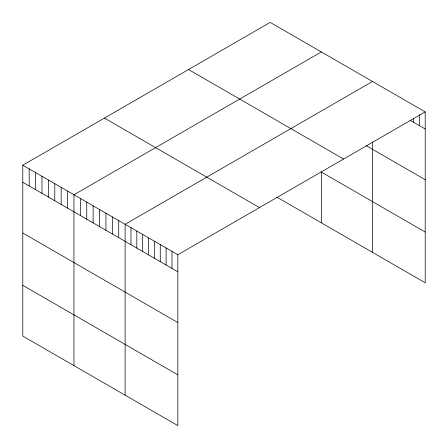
<?xml version="1.0" encoding="UTF-8"?>
<svg xmlns="http://www.w3.org/2000/svg" width="448" height="448" viewBox="0 0 448 448"><rect width="100%" height="100%" fill="white"/><g stroke="black" fill="none" stroke-linecap="round" stroke-linejoin="round"><path stroke-width="0.67" d="M425.202 111.905L177.828 254.727L177.828 425.6L22.798 336.095L22.798 165.217L270.172 22.4L425.202 111.905L425.202 282.778L277.15 197.305M321.334 51.934L73.959 194.757L73.959 365.63M372.49 81.474L125.121 224.291L125.121 395.17M409.976 120.176L425.202 128.968M366.094 145.6L425.202 179.726M188.541 69.53L343.571 159.034M425.202 232.025L321.334 172.054L321.334 222.813M104.429 118.087L259.459 207.598M22.798 165.217L177.828 254.727M22.798 182.28L177.828 271.785M22.798 233.038L177.828 322.543M22.798 285.337L177.828 374.842M419.345 114.666L419.345 125.586M413.487 118.793L413.487 122.203M372.49 142.044L372.49 252.347M171.97 251.345L171.97 268.408M166.113 247.962L166.113 265.026M160.261 244.58L160.261 261.643M154.403 241.198L154.403 258.261M148.546 237.821L148.546 254.878M142.688 234.438L142.688 251.502M136.83 231.056L136.83 248.119M130.973 227.674L130.973 244.737M118.726 220.601L118.726 237.664M112.33 216.91L112.33 233.974M105.935 213.22L105.935 230.278M99.54 209.524L99.54 226.587M93.145 205.834L93.145 222.897M86.75 202.143L86.75 219.201M80.354 198.447L80.354 215.51M67.564 191.066L67.564 208.124M61.169 187.37L61.169 204.434M54.774 183.68L54.774 200.743M48.378 179.99L48.378 197.047M41.983 176.294L41.983 193.357M35.588 172.603L35.588 189.666M29.193 168.913L29.193 185.976"/></g></svg>
